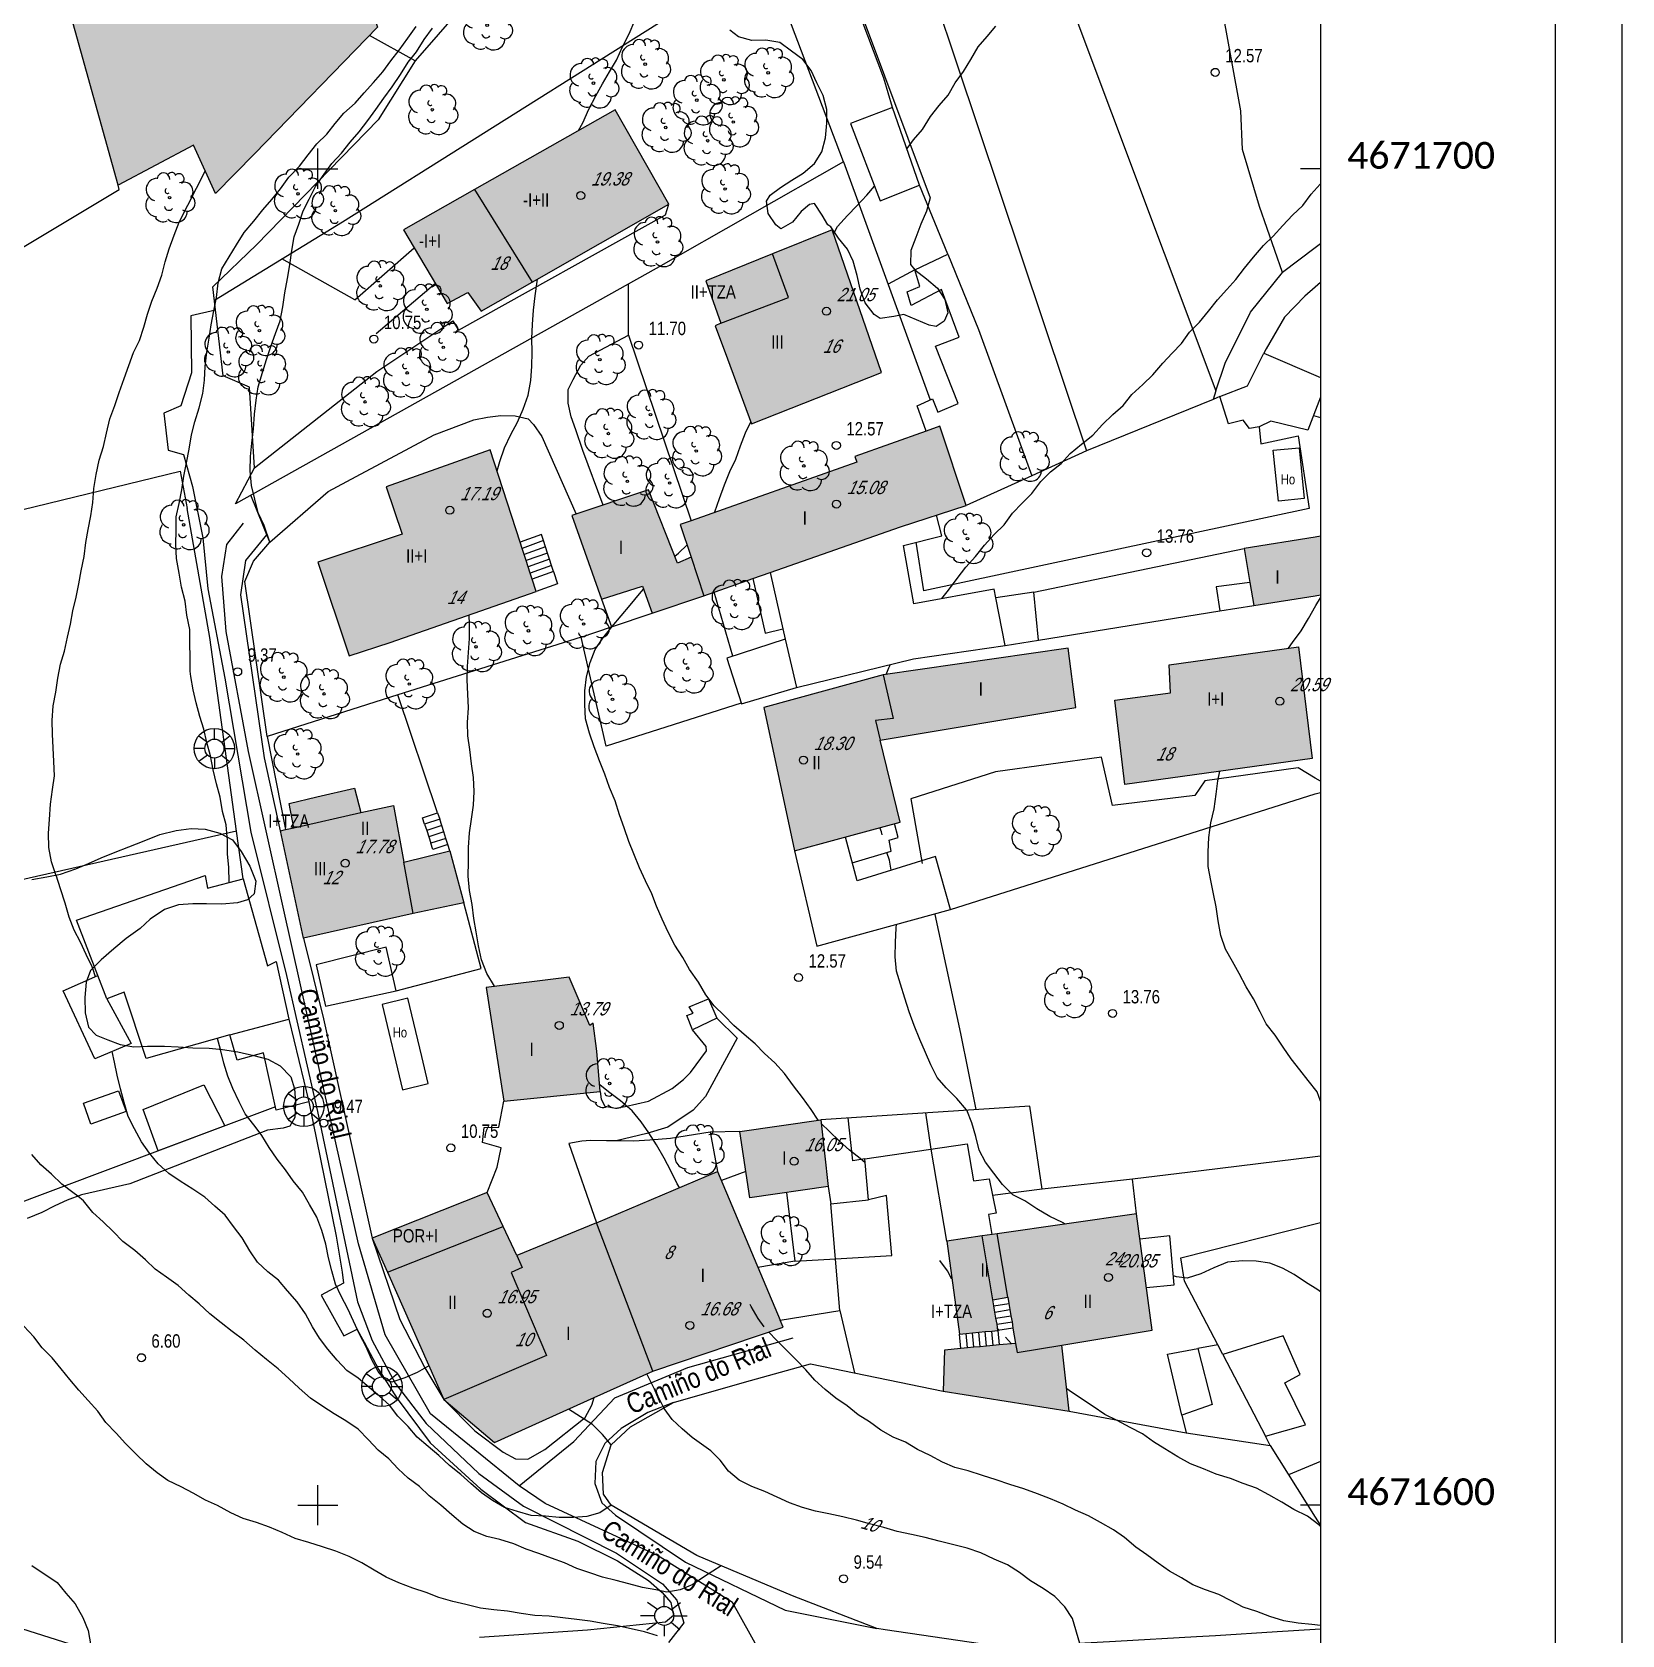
# Model space of a CAD drawing. Header units: millimetres. Extents: x 0 to 759000, y 0 to 594000.
# Drawn here: x 640087 to 759000, y 382283 to 502225 of the extents above; entities that cross this region are included whole.
import ezdxf
from ezdxf.enums import TextEntityAlignment as Align

# ---------------------------------------------------------------- set-up
doc = ezdxf.new("R2010")
doc.units = ezdxf.units.MM
doc.header["$LTSCALE"] = 0.05
doc.layers.get('0').update_dxf_attribs({"color": 250})
doc.styles.add('Legend', font='calibri.ttf')
doc.styles.get("Standard").update_dxf_attribs({"font": 'arial.ttf'})

# ---------------------------------------------------------------- blocks, each defined once
blk = doc.blocks.new('COTAP')
at = {"color": 0}
blk.add_circle((0, 0), 0.3, dxfattribs=at)
blk = doc.blocks.new('ARBOL')
at = {"color": 0}
blk.add_circle((0, 0), 0.0939, dxfattribs=at)
for centre, radius, start, end in [((-0.9, 0.61), 0.852, 92.28, 254.58), ((-0.45, 1.37), 0.48, 359.2878, 173.6078), ((0.16, 1.55), 0.336, 23.1565, 160.4665), ((0.7, 1.41), 0.384, 301.578, 139.328), ((-0.15, 0.51), 0.192, 119.14, 310.56), ((1.05, 0.46), 0.708, 319.8556, 114.7656), ((1.31, -0.4), 0.612, 235.5275, 62.0275), ((-0.89, -0.54), 0.888, 142.64, 266.54), ((-0.06, -0.61), 0.336, 189.64, 323.88), ((0.48, -1), 0.852, 224.67, 0.24), ((-0.48, -1.08), 0.72, 213.78, 295.32)]:
    blk.add_arc(centre, radius, start, end, dxfattribs=at)
blk = doc.blocks.new('FAROLAG')
at = {"color": 0}
for p, q in [((0, 0.71), (0, 1.51)), ((-0.71, 0), (-1.51, 0)), ((-1.17, 0.96), (-0.51, 0.49)), ((1.17, 0.95), (0.55, 0.45)), ((0.71, 0), (1.51, 0)), ((-1.17, -0.95), (-0.51, -0.48)), ((0, -0.71), (0, -1.51)), ((1.13, -1), (0.51, -0.49))]:
    blk.add_line(p, q, dxfattribs=at)
for radius in [1.51, 0.71]:
    blk.add_circle((0, 0), radius, dxfattribs=at)
blk = doc.blocks.new('FAROLA')
at = {"color": 0}
for p, q in [((0, 0.71), (0, 1.51)), ((-0.71, 0), (-1.79, 0)), ((-1.26, 1.02), (-0.51, 0.49)), ((1.21, 0.98), (0.55, 0.45)), ((0.71, 0), (1.71, 0)), ((-1.3, -1.04), (-0.51, -0.48)), ((0, -0.71), (0, -1.51)), ((1.17, -1.04), (0.51, -0.49))]:
    blk.add_line(p, q, dxfattribs=at)
blk.add_circle((0, 0), 0.71, dxfattribs=at)

msp = doc.modelspace()

# ---------------------------------------------------------------- hatches: boundary and pattern name
at = {"true_color": 0xafafaf}
for points in [[(611048, 577000), (611152, 576760), (618882, 558820), (619692, 556930), (620282, 557180), (621742, 552130), (612872, 549250), (626502, 507540), (626902, 506330), (640932, 510850), (646522, 490770), (652172, 493760), (653802, 490150), (656722, 493100), (665932, 502590), (661292, 517410), (655122, 541350), (650042, 558820), (649372, 561110), (647502, 567390), (660482, 570300), (658832, 576760), (658770, 577000)], [(673172, 490440), (667872, 487430), (671142, 481910), (672682, 482740), (673672, 481340), (677482, 483510), (687712, 489340), (683702, 496410)], [(695472, 485630), (690482, 483620), (691602, 480430), (691172, 480230), (692092, 477780), (693902, 472900), (703612, 476740), (699942, 487430)], [(706962, 472370), (701622, 470470), (701782, 470030), (689372, 465660), (688562, 465380), (689382, 462920), (688352, 462480), (686202, 467960), (680462, 466040), (682672, 459790), (685732, 460770), (686462, 458740), (690342, 460050), (694002, 461340), (695282, 461790), (705032, 465200), (709952, 466790), (707992, 472730)], [(676592, 464060), (674352, 470970), (666562, 468200), (667772, 464650), (661472, 462550), (663812, 455560), (666862, 456540), (677792, 460350), (677492, 461280), (677342, 461740), (677192, 462200), (677042, 462670), (676892, 463130), (676742, 463590)], [(736452, 464491), (736062, 464430), (730752, 463590), (731172, 461040), (731462, 459310), (736062, 460050), (736452, 460112)], [(717582, 456130), (703752, 454130), (694812, 451670), (697122, 440950), (700232, 441800), (705012, 443110), (703512, 449250), (718162, 451670)], [(725132, 454880), (734802, 456210), (735822, 447870), (721832, 445930), (721062, 452240), (725232, 452770)], [(659052, 442550), (658672, 442460), (660392, 434430), (668602, 436270), (672382, 437060), (671342, 440950), (667902, 440100), (667122, 444340), (664672, 443830), (664192, 445650), (661392, 444990), (659312, 444510), (659672, 442690)], [(674052, 430720), (675382, 422220), (682582, 422960), (682332, 425970), (682062, 428070), (681812, 427890), (680262, 431500)], [(699082, 420840), (699622, 415850), (693782, 414990), (693032, 419960)], [(686512, 402010), (682302, 413120), (691362, 416970), (696042, 405830), (696262, 405310)], [(682302, 413120), (676332, 410680), (675312, 412840), (674122, 415380), (665532, 411980), (666662, 409420), (670872, 399890), (674672, 396680), (682122, 400040), (686512, 402010)], [(713652, 404100), (712432, 403980), (711962, 403940), (711482, 403890), (711002, 403850), (710522, 403810), (710042, 403760), (709562, 403720), (708332, 403600), (708242, 400520), (717662, 399030), (717112, 403970), (723872, 405080), (722682, 413790), (712272, 412300), (711152, 412140), (708502, 411760), (709462, 404800), (709942, 404840), (710422, 404890), (710902, 404930), (711382, 404980), (711862, 405020), (712332, 405070), (712262, 405530), (712182, 405980), (712102, 406440), (712032, 406900), (711952, 407360), (713072, 407550), (713142, 407090), (713222, 406630), (713302, 406170), (713382, 405710), (713452, 405250)]]:
    msp.add_hatch(color=253, dxfattribs=at).paths.add_polyline_path(points, flags=0)

# ---------------------------------------------------------------- linework, layer by layer
for points in [[(0, 594000), (759000, 594000), (759000, 3), (0, 3)], [(18993, 589000), (754000, 589000), (754000, 67319), (18993, 67319)]]:
    msp.add_lwpolyline(points, close=True)
at = {"flags": 128}
for points in [[(658770, 577000), (658832, 576760), (660482, 570300), (647502, 567390), (649372, 561110), (650042, 558820), (655122, 541350), (661292, 517410), (665932, 502590), (656722, 493100), (653802, 490150), (652172, 493760), (646522, 490770), (640932, 510850), (626902, 506330), (626502, 507540)], [(736452, 486387), (736062, 486090), (733622, 484240), (731892, 489170), (730612, 493440), (730492, 496330), (729002, 504540), (726172, 513690), (714482, 542470), (736062, 553870), (736452, 554076)], [(705302, 537600), (728632, 475390), (729312, 477450), (731212, 481260), (733622, 484240)], [(688572, 524740), (697932, 533680), (718952, 470890)], [(704432, 496590), (703782, 498770), (692562, 528550)], [(688572, 524740), (679402, 512310), (668752, 500080)], [(700782, 492520), (688572, 524740)], [(653722, 482160), (663302, 488030), (694932, 507950)], [(702172, 503420), (707252, 489820)], [(668752, 500080), (665332, 501970)], [(707252, 489820), (706982, 488810), (706562, 487850), (706182, 486840), (705822, 485880), (705782, 484830), (706112, 484420), (706982, 483770), (707812, 483050), (708362, 482210), (708572, 481220), (708302, 480580), (707702, 480200), (707192, 480300), (706232, 480700), (705282, 481080), (704542, 480940), (703522, 480790), (703062, 481100), (702392, 481960), (702012, 482980), (701792, 484020), (701502, 485070), (701072, 485980), (700402, 486810), (699832, 487660), (699602, 487790), (699182, 488530), (698602, 489390), (698232, 489310), (697612, 488790), (696952, 487990), (696092, 487500), (695722, 487800), (695152, 488650), (695012, 489560), (695292, 490010), (696062, 490590), (696922, 491130), (697772, 491660), (698602, 492400), (699162, 493260), (699442, 494320), (699522, 495410), (699532, 496430), (699252, 497470), (698792, 498430), (698352, 499360), (697732, 500170), (696882, 500790), (696022, 501440), (694972, 501620), (693922, 501590), (692912, 501860), (692282, 502370)], [(668752, 500080), (665982, 495660), (656882, 486300), (653602, 483160)], [(706462, 490780), (704432, 496590), (701302, 495390), (703522, 489590), (706462, 490780)], [(673172, 490440), (667872, 487430), (671142, 481910), (672682, 482740), (673672, 481340), (677482, 483510), (687712, 489340), (683702, 496410), (673172, 490440)], [(700782, 492520), (686772, 484540), (655292, 466920), (656722, 469610)], [(700782, 492520), (707272, 474700)], [(624592, 477250), (646612, 490440), (646522, 490770)], [(708572, 485610), (706462, 490780)], [(673172, 490440), (677482, 483510)], [(656722, 469610), (665862, 476830), (671562, 480620), (671972, 479920), (687462, 488560), (687712, 489340)], [(695472, 485630), (690482, 483620), (691602, 480430), (691172, 480230), (692092, 477780), (693902, 472900), (703612, 476740), (699942, 487430), (695472, 485630)], [(664222, 482180), (668672, 486090)], [(664222, 482180), (658762, 485250)], [(691602, 480430), (696662, 482360), (695472, 485630)], [(706962, 472370), (706292, 474250), (707432, 474770), (707842, 473780), (709362, 474420), (707662, 478710), (709422, 479390), (708112, 482970), (705832, 481760), (705532, 482780), (706492, 483180), (706112, 484430), (708572, 485610), (710872, 479960), (714852, 469020), (709952, 466790)], [(670252, 483410), (665822, 479650)], [(684692, 479540), (684692, 483380)], [(706112, 484430), (704122, 483360)], [(736452, 483472), (736062, 483130), (735292, 482450), (733752, 480890), (732382, 478510), (732222, 478190)], [(656352, 475640), (654372, 476510), (653602, 483160)], [(653802, 481410), (651972, 480990), (652022, 476720), (651202, 474250), (649932, 473710), (650262, 470940), (651402, 470610), (652092, 468220), (652862, 464390), (653242, 460570), (654512, 453870), (656442, 442350), (659122, 431630), (661442, 421450), (664422, 407210), (665522, 404310), (667232, 401120), (669552, 398100), (673512, 394360), (676832, 391920), (683792, 388390), (687232, 386100), (688322, 384890), (688842, 383200), (687682, 381720)], [(682802, 466820), (681282, 470910), (680762, 472450), (680412, 473430), (680182, 474450), (680192, 475470), (680552, 476230), (681132, 477290), (681742, 477960), (684692, 479540)], [(684692, 479540), (689372, 465660)], [(736452, 474915), (735512, 472440), (732752, 473110), (731872, 472690), (731132, 472550), (730682, 473190), (729582, 472920), (728932, 474950), (731002, 475760), (732222, 478190), (736452, 476384)], [(656722, 469610), (656352, 475640)], [(728632, 475390), (728422, 474740)], [(728932, 474950), (728702, 474860), (728422, 474740), (718952, 470890), (714852, 469020)], [(657872, 464060), (662222, 467840), (664322, 468980), (670152, 472080), (673122, 473220), (674152, 473400), (675142, 473530), (676212, 473510), (677202, 473280), (677602, 472850), (678212, 471960), (680772, 466140)], [(706962, 472370), (701622, 470470), (701782, 470030), (689372, 465660), (688562, 465380), (689382, 462920), (688352, 462480), (686202, 467960), (680462, 466040), (682672, 459790), (685732, 460770), (686462, 458740), (690342, 460050), (694002, 461340), (695282, 461790), (705032, 465200), (709952, 466790), (707992, 472730), (706962, 472370)], [(731872, 472690), (731982, 471410), (734782, 472020), (735612, 466570), (706792, 460400), (706222, 464050)], [(735932, 473540), (736452, 473379)], [(676592, 464060), (674352, 470970), (666562, 468200), (667772, 464650), (661472, 462550), (663812, 455560), (666862, 456540), (677792, 460350), (677492, 461280), (677342, 461740), (677192, 462200), (677042, 462670), (676892, 463130), (676742, 463590), (676592, 464060)], [(733312, 467130), (732922, 470930), (734852, 471120), (735242, 467330), (733312, 467130)], [(622592, 462410), (651172, 469360), (651692, 466580)], [(655382, 442420), (653382, 456910), (651692, 466580)], [(657872, 464060), (656442, 467570)], [(694002, 461340), (694922, 457240), (696242, 457570), (696422, 456790), (692042, 455380), (693142, 451950), (697252, 453170), (706022, 455330), (712872, 456330), (715352, 456730), (715012, 460320), (712172, 459890), (712042, 460530), (706032, 459450), (705272, 463810), (708122, 464520), (707742, 466080)], [(658672, 442460), (657462, 447910), (655712, 460110), (656072, 462690), (657652, 464610)], [(678342, 464170), (678192, 464630), (676592, 464060)], [(736062, 464430), (730752, 463590), (731172, 461040), (731462, 459310), (736062, 460050), (736452, 460112)], [(736452, 464491), (736062, 464430)], [(657662, 449520), (656002, 461100), (656652, 462630), (657872, 464060)], [(678342, 464170), (676742, 463590)], [(678492, 463710), (676892, 463130)], [(678642, 463240), (677042, 462670)], [(678492, 463710), (678342, 464170)], [(678642, 463240), (678492, 463710)], [(678792, 462780), (678642, 463240)], [(715012, 460320), (730752, 463590)], [(678792, 462780), (677192, 462200)], [(678942, 462320), (677342, 461740)], [(679092, 461850), (677492, 461280)], [(679092, 461850), (679392, 460930), (677792, 460350)], [(678942, 462320), (678792, 462780)], [(679092, 461850), (678942, 462320)], [(689382, 462920), (690342, 460050)], [(695282, 461790), (696242, 457570)], [(731172, 461040), (728652, 460720), (728932, 458910), (731462, 459310)], [(682672, 459790), (683432, 457720), (686462, 458740)], [(692512, 455530), (691102, 460320)], [(712872, 456330), (712172, 459890)], [(715352, 456730), (728932, 458910)], [(681152, 456950), (683432, 457720)], [(681152, 456950), (667452, 452620)], [(693132, 452000), (683032, 448790), (681152, 456950)], [(717582, 456130), (703752, 454130), (694812, 451670), (697122, 440950), (700232, 441800), (705012, 443110), (703512, 449250), (718162, 451670), (717582, 456130)], [(696422, 456790), (697252, 453170)], [(725132, 454880), (734802, 456210), (735822, 447870), (721832, 445930), (721062, 452240), (725232, 452770), (725132, 454880)], [(703752, 454130), (704502, 450860), (703162, 450700), (703512, 449250)], [(667452, 452620), (657662, 449520)], [(670422, 443790), (667452, 452620)], [(657662, 449520), (659052, 442550)], [(736452, 446159), (736062, 446400), (734792, 447170), (727812, 446190), (727062, 445100), (720902, 444340), (720072, 447960), (712152, 446860), (705802, 444850), (706652, 440010)], [(659052, 442550), (659672, 442690), (659312, 444510), (661392, 444990), (664192, 445650), (664672, 443830), (667122, 444340), (667902, 440100), (671342, 440950), (672382, 437060), (668602, 436270), (660392, 434430)], [(708792, 436560), (736062, 445210), (736452, 445333)], [(659672, 442690), (664672, 443830)], [(669442, 442950), (669292, 443430), (670422, 443790), (670582, 443320)], [(640062, 438820), (641192, 439010), (642212, 439210), (643372, 439600), (644312, 440020), (645252, 440440), (646302, 440860), (647322, 441250), (648482, 441710), (649642, 442170), (650852, 442480), (651982, 442640), (653032, 442580), (654132, 442290), (655072, 441770), (655722, 440900), (656372, 439820), (656832, 438690), (656692, 437750), (656202, 437290), (655452, 437060), (654282, 436970), (653122, 437000), (652102, 436990), (651042, 436910), (649992, 436560), (648912, 435840), (648162, 435150), (647112, 434390), (646212, 433630), (645242, 432790), (644452, 431990), (644122, 431130), (644022, 429990), (644062, 428830), (644302, 427770), (644872, 427170), (645742, 426810), (646682, 426470), (647702, 426290), (648722, 426340), (650002, 426350), (651022, 426280), (652112, 426220), (653322, 426190), (654342, 426080), (655472, 425910), (656682, 425650), (657732, 425360), (658642, 424880), (659442, 424050), (659712, 423150), (659792, 422130), (659732, 421000), (659362, 420360), (658872, 420210), (657702, 420050), (647392, 416030), (643782, 415210), (642722, 414820), (641792, 414400), (640812, 413900), (639722, 413440)], [(670582, 443320), (669442, 442950)], [(669442, 442950), (669602, 442480)], [(670732, 442840), (669602, 442480)], [(670732, 442840), (670582, 443320)], [(670882, 442370), (670732, 442840)], [(701432, 440060), (704342, 440940), (704192, 441750), (704872, 441960), (704582, 442990)], [(655382, 442420), (629942, 436670)], [(655882, 438870), (655382, 442420)], [(660392, 434430), (658672, 442460), (659052, 442550)], [(669602, 442480), (669752, 442000)], [(670882, 442370), (669752, 442000)], [(669752, 442000), (669902, 441530)], [(671042, 441890), (669902, 441530)], [(671192, 441420), (670052, 441050), (669902, 441530)], [(671042, 441890), (670882, 442370)], [(671192, 441420), (671042, 441890)], [(671342, 440950), (671192, 441420)], [(697122, 440950), (698772, 433830), (708792, 436560), (707652, 440540), (701792, 438700), (700922, 441990)], [(645012, 431620), (643402, 435770), (653032, 439100), (653202, 438160), (655882, 438870), (657702, 432360), (658332, 432680), (659282, 428370), (660782, 422170), (658332, 421560), (657392, 425840), (655432, 425300), (654872, 427180), (648622, 425410), (646982, 430390), (645682, 429880), (647492, 426550), (644782, 425400), (642402, 430480), (645012, 431620)], [(668602, 436270), (667902, 440100)], [(667312, 430490), (673672, 432150), (672382, 437060)], [(710692, 421600), (709542, 427280), (707632, 436200)], [(660392, 434430), (661872, 428380), (665532, 411980)], [(661332, 432430), (662022, 429330), (667312, 430490), (666582, 433740), (661332, 432430)], [(645682, 429880), (645012, 431620)], [(674052, 430720), (675382, 422220), (682582, 422960), (682332, 425970), (682062, 428070), (681812, 427890), (680262, 431500), (674052, 430720)], [(668192, 429930), (666272, 429470), (667792, 423080), (669712, 423540), (669232, 425560), (668192, 429930)], [(690682, 429880), (691292, 428430), (689482, 427560), (689052, 428640), (689542, 428800), (689242, 429280), (690682, 429880)], [(654872, 427180), (659282, 428370)], [(691292, 428430), (692822, 426930), (690462, 422570), (689542, 421540), (687642, 420290), (686062, 419800), (683782, 419250)], [(682582, 422960), (682652, 422370), (682932, 421860), (683732, 421690), (684442, 421830), (686192, 422230), (687962, 423180), (688802, 423840), (689322, 424370), (690522, 426000), (690512, 426320), (689482, 427560)], [(654502, 420370), (649522, 418510), (648402, 421590), (652942, 423440), (654502, 420370)], [(647112, 421440), (644482, 420500), (643922, 422070), (646562, 423010), (647112, 421440)], [(674122, 415380), (674882, 417290), (675182, 418730), (673782, 419120), (673902, 420260), (675002, 420290), (675382, 422220)], [(658282, 421790), (625552, 409510), (612072, 404820), (604385, 402143)], [(660782, 422170), (662842, 412130), (663292, 409420), (663392, 408600), (661702, 407700), (663402, 404660), (664392, 405170), (664402, 405140), (664922, 404180), (666022, 402130), (667392, 399970), (669872, 396670), (673652, 393200), (677002, 390690), (680902, 389310), (683862, 387820), (686192, 386360), (687222, 385450), (687872, 384710), (688062, 383750), (687452, 383230), (681632, 382650), (673552, 382100)], [(722682, 413790), (722382, 416390), (715632, 415650), (714712, 421860), (699082, 420840)], [(707342, 418630), (706942, 421350)], [(690812, 419910), (687842, 419420), (686282, 419300), (685092, 419240), (684142, 419250), (683042, 419260), (681852, 419280), (681202, 419220), (680222, 419050), (682302, 413120)], [(693032, 419960), (690812, 419910), (691362, 416970)], [(699082, 420840), (699622, 415850), (693782, 414990), (693032, 419960), (699082, 420840)], [(702382, 417900), (701472, 417770), (701122, 420970)], [(696042, 405830), (700502, 406560), (699822, 414550), (702642, 414840), (702382, 417900), (710022, 419030), (710492, 416260), (711662, 416420), (712192, 413850), (711612, 413740), (711882, 412240)], [(708502, 411760), (707342, 418630)], [(736452, 418118), (736062, 418070), (727532, 417010), (722382, 416390)], [(682302, 413120), (691362, 416970), (696042, 405830)], [(693482, 416950), (691642, 416300)], [(682302, 413120), (676332, 410680), (675312, 412840), (674122, 415380), (665532, 411980)], [(696502, 415390), (697132, 410250), (694382, 409780)], [(699622, 415850), (699822, 414550)], [(700172, 410420), (704402, 410670), (703992, 415160), (702642, 414840)], [(715632, 415650), (711922, 415160)], [(666662, 409420), (675312, 412840)], [(686512, 402010), (682302, 413120)], [(713652, 404100), (712432, 403980), (711962, 403940), (711482, 403890), (711002, 403850), (710522, 403810), (710042, 403760), (709562, 403720), (708332, 403600), (708242, 400520), (717662, 399030), (717112, 403970), (723872, 405080), (722682, 413790), (712272, 412300), (711152, 412140), (708502, 411760), (709462, 404800), (709942, 404840), (710422, 404890), (710902, 404930), (711382, 404980), (711862, 405020), (712332, 405070), (712262, 405530), (712182, 405980), (712102, 406440), (712032, 406900), (711952, 407360), (713072, 407550), (713142, 407090), (713222, 406630), (713302, 406170), (713382, 405710), (713452, 405250), (713652, 404100)], [(726012, 410500), (736062, 413050), (736452, 413148)], [(665532, 411980), (667592, 405880), (669452, 402270), (670872, 399890), (673212, 397550), (675322, 395960), (676252, 395450), (677162, 395430), (678432, 396160), (681452, 398550), (681942, 399470), (682122, 400040)], [(665532, 411980), (666662, 409420), (670872, 399890), (674672, 396680), (682122, 400040), (686512, 402010)], [(711952, 407360), (711152, 412140)], [(713072, 407550), (712272, 412300)], [(723432, 408270), (725512, 408480), (725192, 412150), (722942, 411900)], [(676332, 410680), (676752, 409780), (675932, 409400), (678552, 403190), (670872, 399890)], [(697132, 410250), (700172, 410420)], [(729142, 403280), (728772, 403990), (726292, 408760), (726012, 410500)], [(712032, 406900), (713142, 407090)], [(712102, 406440), (713222, 406630)], [(686512, 402010), (696262, 405310), (696042, 405830)], [(700502, 406560), (701612, 401900)], [(712182, 405980), (713302, 406170)], [(712262, 405530), (713382, 405710)], [(709562, 403720), (709462, 404800)], [(710042, 403760), (709942, 404840)], [(710522, 403810), (710422, 404890)], [(711002, 403850), (710902, 404930)], [(711482, 403890), (711382, 404980)], [(711962, 403940), (711862, 405020)], [(713452, 405250), (712332, 405070), (712432, 403980)], [(729142, 403280), (732332, 397150), (735342, 398010), (733792, 401150), (734922, 401760), (733672, 404660), (729142, 403280)], [(713652, 404100), (713762, 403430), (717112, 403970)], [(726092, 398730), (725002, 403290), (727272, 403710), (728352, 399530), (726092, 398730)], [(728772, 403990), (727272, 403710)], [(736452, 382703), (736062, 382680), (733212, 382510), (728592, 382220), (727172, 382140), (721122, 381780), (712882, 381350), (703892, 382660), (703272, 382760), (696962, 385220), (689802, 388220), (683402, 391990), (682822, 392820), (682742, 394440), (683402, 396500), (684842, 397850), (688062, 399680), (691272, 400590), (693812, 401310), (698312, 402580), (708242, 400520)], [(688062, 399680), (686132, 398920), (684142, 397720), (682922, 396620), (682252, 395270), (682172, 393610), (682712, 392160), (683732, 391240), (688972, 387720), (696402, 384130), (703272, 382760)], [(717662, 399030), (726412, 397400)], [(726092, 398730), (726412, 397400)], [(726412, 397400), (732692, 396470), (736062, 391100), (736452, 390478)], [(732692, 396470), (732332, 397150)], [(736452, 395271), (734072, 394270)], [(640072, 387470), (641962, 386210), (642612, 385420), (643302, 384600), (643872, 383590), (644292, 382610), (644492, 381480)]]:
    msp.add_lwpolyline(points, dxfattribs=at)
for points in [[(736452, 577000), (736452, 77000)], [(661452, 490500), (661452, 493500)], [(659952, 492000), (662952, 492000)], [(736452, 492000), (734952, 492000)], [(661452, 390500), (661452, 393500)], [(659952, 392000), (662952, 392000)], [(736452, 392000), (734952, 392000)]]:
    msp.add_lwpolyline(points)
for points, elevation in [([(680962, 494860), (681272, 495440), (681722, 496460), (682242, 497440), (682762, 498360), (683282, 499240), (683802, 500130), (684242, 501120), (684742, 502090), (685162, 503100), (685572, 504110), (686012, 505080), (686462, 506010), (686972, 506990), (687402, 507910), (687852, 508870), (688272, 509790), (688682, 510790), (689192, 511730), (689572, 512680), (690052, 513590), (690422, 514270)], 11000), ([(654682, 441980), (654592, 442890), (654332, 443910), (654162, 444980), (653892, 445960), (653622, 447010), (653432, 448070), (653152, 449070), (652922, 450050), (652642, 451020), (652362, 452040), (652142, 453010), (651972, 454010), (651922, 454410), (651902, 455420), (651892, 456500), (651882, 457530), (651662, 458590), (651532, 459630), (651262, 460690), (651092, 461740), (650882, 462820), (650842, 463910), (650852, 464930), (650872, 465950), (651082, 466950), (651292, 467980), (651442, 468990), (651632, 470000), (651842, 471020), (652022, 472090), (652272, 473060), (652582, 474100), (652862, 475180), (652972, 476180), (653032, 477190), (653162, 478270), (653322, 479310), (653492, 480310), (653682, 481360), (653892, 482370), (654012, 483450), (654282, 484500), (654832, 485400), (655372, 486300), (655952, 487230), (656672, 488070), (657352, 488910), (658012, 489700), (658662, 490500), (659292, 491360), (660082, 492180), (660742, 493040), (661392, 493870), (662122, 494580), (662752, 495390), (663412, 496150), (664252, 496910), (664922, 497670), (665632, 498450), (666332, 499240), (666932, 500070), (667542, 500880), (668182, 501760), (668812, 502630)], 9000), ([(705752, 493820), (706002, 494160), (706682, 494930), (707292, 495910), (707922, 496720), (708602, 497490), (709132, 498420), (709752, 499280), (710312, 500170), (710862, 501110), (711512, 501880), (712162, 502670)], 12000), ([(657872, 464060), (657452, 465300), (657002, 466250), (656742, 467260), (656502, 468300), (656392, 469380), (656412, 470470), (656512, 471460), (656652, 472540), (656722, 473620), (656842, 474680), (656992, 475680), (657312, 476750), (657622, 477730), (657952, 478700), (658302, 479660), (658632, 480620), (658852, 481670), (658992, 482720), (659182, 483790), (659362, 484800), (659522, 485880), (659692, 486890), (660032, 487860), (660352, 488840), (660822, 489730), (661282, 490660), (661932, 491580), (662512, 492400), (663222, 493170), (663882, 493980), (664552, 494760), (665192, 495610), (665802, 496420), (666392, 497270), (667012, 498120), (667642, 499050), (668222, 499960), (668842, 500750), (669412, 501660), (670032, 502520)], 10000), ([(705512, 493490), (705752, 493820)], 12000), ([(641882, 439140), (641872, 439170), (641542, 440130), (641352, 441200), (641312, 442270), (641402, 443310), (641472, 444440), (641602, 445550), (641772, 446560), (641702, 447650), (641652, 448660), (641612, 449690), (641582, 450710), (641652, 451810), (641852, 452840), (642012, 453880), (642212, 454920), (642512, 455900), (642732, 456940), (642972, 457920), (643132, 458910), (643382, 459950), (643582, 460930), (643762, 461920), (643982, 462990), (644102, 464020), (644292, 465010), (644472, 466030), (644622, 467030), (644702, 468070), (644882, 469120), (645102, 470190), (645422, 471220), (645652, 472220), (645902, 473280), (646272, 474280), (646602, 475250), (646972, 476300), (647312, 477270), (647682, 478240), (648122, 479140), (648442, 480130), (648732, 481110), (649042, 482100), (649432, 483070), (649802, 484040), (650042, 485030), (650332, 486000), (650712, 487020), (651082, 488010), (653042, 491820)], 8000), ([(700102, 487260), (700322, 487670), (701082, 488490), (701782, 489210), (702512, 490030), (703102, 490690)], 12000), ([(708132, 459830), (708622, 460470), (709282, 461340), (709932, 462190), (710642, 462970), (711322, 463830), (712042, 464620), (712782, 465340), (713422, 466220), (714132, 466980), (714852, 467700), (715532, 468600), (716272, 469320), (717052, 469950), (717742, 470700), (718582, 471380), (719422, 472060), (720142, 472860), (720932, 473600), (721702, 474280), (722352, 475100), (723162, 475840), (723912, 476580), (724662, 477440), (725352, 478200), (726062, 478910), (726662, 479760), (727402, 480510), (728072, 481340), (728752, 482180), (729452, 482950), (730112, 483720), (730772, 484560), (731432, 485380), (732182, 486260), (732912, 486960), (733632, 487760), (734352, 488520), (735132, 489240), (735762, 490090), (736432, 490840), (736452, 490861)], 13000), ([(700042, 487150), (700102, 487260)], 12000), ([(674862, 469390), (675072, 470080), (675432, 471120), (675902, 472110), (676392, 473040), (676812, 474010), (677192, 475060), (677392, 476140), (677472, 477220), (677502, 478280), (677462, 479290), (677512, 480340), (677602, 481420), (677722, 482490), (677862, 483550), (677892, 483740)], 11000), ([(691142, 466280), (691162, 466330), (691502, 467320), (691882, 468350), (692282, 469350), (692712, 470260), (693072, 471270), (693452, 472230), (693852, 473050)], 12000), ([(688152, 463000), (688432, 463230), (689072, 463850)], 12000), ([(698892, 420810), (698362, 421600), (697722, 422500), (697042, 423360), (696372, 424300), (695652, 425090), (694862, 425790), (694162, 426510), (693352, 427210), (692582, 427890), (691852, 428630), (691102, 429360), (690472, 430180), (689932, 431140), (689262, 432070), (688772, 432970), (688162, 433910), (687652, 434880), (687212, 435850), (686782, 436810), (686432, 437750), (685962, 438710), (685522, 439690), (685092, 440720), (684732, 441660), (684362, 442690), (684012, 443660), (683692, 444690), (683272, 445690), (682922, 446690), (682522, 447680), (682122, 448740), (681782, 449770), (681492, 450830), (681442, 451900), (681432, 452930), (681562, 453980), (681822, 455060), (682192, 456020), (682772, 456870), (683472, 457740), (684142, 458540), (684812, 459340), (685522, 460190), (685822, 460530)], 12000), ([(734062, 456110), (734372, 456550), (735012, 457410), (735552, 458340), (736102, 459320), (736452, 459898)], 14000), ([(674712, 430800), (674682, 430840), (674112, 431770), (673702, 432790), (673472, 433840), (673312, 434890), (673122, 435890), (672992, 436930), (672812, 437990), (672712, 439070), (672722, 440130), (672732, 441210), (672812, 442310), (672952, 443320), (673092, 444370), (673142, 445400), (673112, 446440), (672942, 447460), (672822, 448540), (672682, 449550), (672662, 450560), (672722, 451660), (672682, 452690), (672622, 453740), (672642, 454750), (672732, 455790), (672792, 456840), (672792, 457910), (672782, 458600)], 11000), ([(703962, 454160), (704162, 454640), (704282, 454900)], 13000), ([(736452, 422216), (736202, 422930), (735542, 423760), (734912, 424560), (734262, 425400), (733672, 426260), (733052, 427160), (732402, 428000), (731952, 428910), (731432, 429880), (730902, 430770), (730362, 431770), (729862, 432680), (729352, 433610), (728992, 434610), (728792, 435710), (728642, 436760), (728452, 437740), (728242, 438730), (728062, 439790), (728042, 440880), (728112, 441960), (728252, 443040), (728492, 444110), (728652, 445190), (728772, 446200), (728922, 446910)], 14000), ([(703672, 442150), (703622, 442370), (703502, 442700)], 13000), ([(654832, 438590), (654832, 438640), (654802, 439700), (654702, 440720), (654702, 441830), (654682, 441980)], 9000), ([(704352, 439500), (704212, 440270), (704022, 440840)], 13000), ([(644622, 432160), (644582, 432280), (644132, 433190), (643712, 434120), (643242, 435020), (642872, 436000), (642572, 437050), (642212, 438110), (641882, 439140)], 8000), ([(717382, 413030), (717152, 413140), (716212, 413600), (715232, 414180), (714332, 414770), (713442, 415220), (712672, 415980), (712022, 416830), (711392, 417660), (710922, 418550), (710672, 419570), (710382, 420610), (709992, 421550), (709982, 421580), (709252, 422430), (708452, 423220), (707792, 423990), (707312, 424940), (706902, 425870), (706482, 426840), (706062, 427880), (705682, 428910), (705362, 429920), (705032, 430980), (704732, 431950), (704632, 433020), (704662, 434110), (704722, 435180), (704742, 435460)], 13000), ([(644832, 431540), (644622, 432160)], 8000), ([(650032, 417060), (649512, 417530), (648872, 418330), (648262, 419170), (647752, 420150), (647282, 421070), (646982, 422130), (646692, 423140), (646452, 424160), (646252, 425150), (646082, 425950)], 8000), ([(654172, 426100), (653962, 426920)], 9000), ([(657152, 419830), (656672, 420450), (656032, 421270), (655572, 422170), (655102, 423170), (654722, 424090), (654422, 425070), (654172, 426100)], 9000), ([(688522, 415760), (688342, 416030), (687852, 417010), (687362, 417960), (686802, 418950), (686222, 419850), (685652, 420680), (684962, 421510), (684092, 422240), (683192, 422930), (682542, 423440)], 11000), ([(669752, 402430), (668882, 401930), (667962, 401510), (666992, 401190), (666452, 401420), (665982, 402000), (665472, 402930), (665072, 403850), (664582, 404780), (664132, 405760), (663692, 406680), (663202, 407640), (662772, 408540), (662502, 409520), (662252, 410510), (662052, 411530), (661752, 412550), (661382, 413550), (660832, 414490), (660312, 415420), (659622, 416260), (659032, 417090), (658412, 417890), (657812, 418750), (657282, 419660), (657152, 419830)], 9000), ([(702402, 417620), (702022, 417930), (701222, 418560), (700462, 419260), (699722, 419950), (699112, 420550)], 12000), ([(643502, 415110), (643132, 415400), (642312, 416020), (641552, 416770), (640742, 417470), (640062, 418230)], 7000), ([(683402, 391990), (682552, 391430), (681582, 391150), (680572, 391060), (679502, 391080), (678492, 391170), (677422, 391230), (676392, 391520), (675412, 391820), (674512, 392340), (673692, 392910), (672902, 393610), (672162, 394290), (671302, 394970), (670512, 395700), (669722, 396380), (668902, 397090), (668222, 397880), (667452, 398660), (666832, 399480), (666072, 400150), (665292, 400810), (664472, 401490), (663632, 402080), (662902, 402840), (662202, 403670), (661592, 404490), (661072, 405350), (660532, 406320), (659912, 407210), (659192, 408020), (658512, 408820), (657722, 409460), (656952, 410180), (656372, 411020), (655812, 411990), (655162, 412840), (654532, 413690), (653752, 414360), (653012, 415030), (652112, 415640), (651172, 416250), (650312, 416810), (650032, 417060)], 8000), ([(691622, 387460), (690372, 386650), (689502, 386060), (688552, 385670), (687562, 385490), (686732, 385670), (685742, 385840), (684732, 386100), (683762, 386350), (682752, 386600), (681792, 386940), (680842, 387260), (679902, 387680), (678942, 388040), (677982, 388380), (677032, 388710), (676122, 389110), (675082, 389420), (674112, 389660), (673162, 390020), (672312, 390580), (671472, 391280), (670672, 391990), (669792, 392680), (669072, 393380), (668212, 394020), (667462, 394720), (666762, 395450), (665972, 396120), (665242, 396890), (664482, 397680), (663552, 398300), (662682, 398840), (661822, 399370), (660912, 399990), (660062, 400740), (659292, 401470), (658482, 402200), (657612, 402900), (656772, 403580), (655922, 404340), (655042, 404990), (654242, 405640), (653392, 406310), (652592, 407050), (651822, 407710), (651012, 408440), (650132, 409060), (649302, 409660), (648562, 410340), (647782, 411050), (646872, 411720), (646162, 412460), (645412, 413190), (644622, 413900), (643922, 414770), (643502, 415110)], 7000), ([(708892, 408900), (708552, 409520), (707992, 410300)], 12000), ([(736452, 407950), (736262, 408110), (735332, 408680), (734492, 409250), (733602, 409730), (732672, 410110), (731632, 410250), (730622, 410270), (729502, 410170), (728482, 409760), (727502, 409310), (726482, 408980), (725692, 409070), (725452, 409160)], 13000), ([(694852, 405350), (694392, 405970), (693872, 406870), (693802, 407020)], 11000), ([(686872, 382220), (685902, 382510), (684892, 382750), (683882, 382970), (682812, 383140), (681822, 383310), (680822, 383450), (679782, 383560), (678752, 383690), (677702, 383740), (676662, 383890), (675642, 384060), (674632, 384160), (673622, 384280), (672542, 384550), (671552, 384780), (670502, 385090), (669572, 385460), (668572, 385790), (667512, 386190), (666572, 386610), (665682, 387130), (664752, 387670), (663802, 388150), (662802, 388540), (661812, 388870), (660782, 389190), (659772, 389510), (658792, 389940), (657842, 390360), (656882, 390690), (655872, 390990), (654942, 391430), (653962, 391960), (653052, 392380), (652142, 392880), (651232, 393370), (650252, 393830), (649442, 394420), (648632, 395090), (647882, 395820), (647082, 396610), (646382, 397380), (645612, 398180), (645002, 399020), (644292, 399820), (643592, 400610), (642902, 401390), (642252, 402200), (641582, 403010), (640842, 403770), (640212, 404600), (639482, 405380)], 6000), ([(736452, 382983), (735812, 383060), (734792, 383170), (733712, 383350), (732672, 383660), (731702, 384040), (730672, 384370), (729772, 384830), (728842, 385310), (727852, 385660), (726912, 386030), (726052, 386550), (725152, 387060), (724302, 387650), (723462, 388280), (722642, 388860), (721792, 389580), (720962, 390140), (720012, 390690), (719112, 391200), (718132, 391620), (717212, 392070), (716252, 392460), (715292, 392830), (714272, 393220), (713222, 393540), (712202, 393900), (711182, 394220), (710092, 394560), (709112, 394820), (708182, 395220), (707272, 395720), (706312, 396170), (705412, 396700), (704492, 397090), (703572, 397600), (702722, 398240), (701862, 398760), (701042, 399420), (700202, 399990), (699412, 400640), (698622, 401350), (697952, 402110), (697232, 402860), (696472, 403640), (695762, 404350), (695192, 404950)], 11000), ([(712412, 405080), (712312, 405190)], 12000), ([(713342, 404070), (712902, 404560)], 12000), ([(718452, 381640), (717902, 383510), (717342, 384390), (716592, 385160), (715712, 385770), (714772, 386320), (713932, 386950), (713052, 387520), (712052, 387960), (711042, 388420), (710032, 388780), (708942, 389050), (707922, 389290), (706892, 389570), (705872, 389800), (704802, 390030), (703782, 390320), (702732, 390590), (701752, 390870), (700732, 391110), (699692, 391350), (698692, 391550), (697702, 391810), (696742, 392170), (695812, 392580), (694882, 393020), (693922, 393400), (692982, 393870), (692182, 394550), (691562, 395350), (690862, 396070), (689462, 397050), (688702, 397710), (687962, 398410), (687372, 399220), (686072, 401810)], 10000), ([(736452, 390401), (736332, 390530), (735472, 391160), (734472, 391680), (733572, 392210), (732602, 392760), (731662, 393260), (730672, 393620), (729732, 393990), (728662, 394320), (727692, 394710), (726742, 395090), (725772, 395620), (724822, 396200), (723972, 396740), (723152, 397320), (722222, 397800), (721242, 398320), (720332, 398780), (719452, 399380), (718502, 400010), (717662, 400570), (717472, 400710)], 12000), ([(683402, 396500), (682752, 397270), (682012, 398040), (680202, 399170)], 9000), ([(644472, 381260), (643962, 381280), (631202, 385320), (628072, 385560), (626822, 385700), (625692, 385760), (624672, 385830), (623582, 385860), (622412, 385890), (621322, 385950), (620302, 386100), (619022, 386270), (617732, 386420), (616672, 386440)], 5000)]:
    msp.add_lwpolyline(points, dxfattribs=dict(elevation=elevation))
at = {"ltscale": 0.25, "flags": 128}
for points in [[(676522, 393450), (669882, 398840), (666507, 404748), (664494, 411548), (661940, 422997), (658916, 436525), (656275, 448390), (654595, 457361), (654282, 461480), (654642, 463870), (655892, 465480)], [(676522, 393450), (680606, 396770), (683682, 400030), (689122, 402300), (697002, 404510)], [(695232, 379740), (692482, 384700), (686872, 388230), (678472, 392120), (676522, 393450)]]:
    msp.add_lwpolyline(points, dxfattribs=at)

# ---------------------------------------------------------------- block references
at = {"xscale": 1000, "yscale": 1000, "zscale": 1000}
for name, p in [('ARBOL', (674122, 502740)), ('ARBOL', (685942, 499820)), ('ARBOL', (682072, 498400)), ('ARBOL', (691832, 498650)), ('ARBOL', (695142, 499170)), ('ARBOL', (689802, 497130)), ('COTAP', (728582, 499210, 12570)), ('ARBOL', (670022, 496410)), ('ARBOL', (687482, 495080)), ('ARBOL', (692532, 495490)), ('ARBOL', (690622, 494090)), ('ARBOL', (659982, 490120)), ('ARBOL', (691922, 490480)), ('ARBOL', (650372, 489830)), ('ARBOL', (662772, 488860)), ('COTAP', (681122, 489990, 19380)), ('ARBOL', (686862, 486520)), ('ARBOL', (666132, 483230)), ('ARBOL', (669612, 481480)), ('ARBOL', (657092, 479880)), ('COTAP', (699502, 481330, 21050)), ('ARBOL', (654762, 478280)), ('ARBOL', (670842, 478630)), ('ARBOL', (657302, 476940)), ('COTAP', (665652, 479250, 10750)), ('ARBOL', (668142, 476720)), ('ARBOL', (682552, 477710)), ('COTAP', (685452, 478800, 11700)), ('ARBOL', (664992, 474550)), ('ARBOL', (686342, 473590)), ('ARBOL', (683192, 472180)), ('ARBOL', (689762, 470870)), ('ARBOL', (697812, 469760)), ('COTAP', (700242, 471290, 12570)), ('ARBOL', (714272, 470460)), ('ARBOL', (684612, 468610)), ('ARBOL', (687772, 468480)), ('ARBOL', (651422, 465350)), ('COTAP', (671332, 466440, 17190)), ('COTAP', (700252, 466900, 15080)), ('ARBOL', (710052, 464320)), ('COTAP', (723452, 463260, 13760)), ('ARBOL', (692692, 459370)), ('ARBOL', (681342, 457930)), ('ARBOL', (677212, 457420)), ('ARBOL', (673292, 456220)), ('ARBOL', (658912, 453950)), ('ARBOL', (689122, 454620)), ('COTAP', (655462, 454360, 9370)), ('ARBOL', (661922, 452700)), ('ARBOL', (668302, 453440)), ('ARBOL', (683502, 452290)), ('COTAP', (733412, 452150, 20590)), ('FAROLAG', (653722, 448610)), ('ARBOL', (659952, 448200)), ('COTAP', (697782, 447750, 18300)), ('ARBOL', (715152, 442440)), ('COTAP', (663512, 440030, 17780)), ('ARBOL', (666042, 433430)), ('ARBOL', (717582, 430330)), ('COTAP', (697412, 431470, 12570)), ('COTAP', (720902, 428790, 13760)), ('COTAP', (679522, 427890, 13790)), ('ARBOL', (683282, 423550)), ('FAROLAG', (660412, 421830)), ('COTAP', (661902, 420580, 9470)), ('ARBOL', (689942, 418590)), ('COTAP', (671412, 418730, 10750)), ('COTAP', (697082, 417730, 16050)), ('ARBOL', (696362, 411770)), ('COTAP', (720592, 409030, 20850)), ('COTAP', (674132, 406350, 16950)), ('COTAP', (689292, 405440, 16680)), ('COTAP', (648262, 403030, 6600)), ('FAROLAG', (666252, 400880)), ('COTAP', (700782, 386490, 9540)), ('FAROLA', (687372, 383710))]:
    msp.add_blockref(name, p, dxfattribs=at)

# ---------------------------------------------------------------- texts
at = {"width": 0.8}
for s, p in [('12.57', (729332, 499960, 12570)), ('-I+II', (676812, 489160)), ('10.75', (666402, 480000, 10750)), ('11.70', (686202, 479550, 11700)), ('III', (695372, 478530)), ('12.57', (700992, 472040, 12570)), ('I', (697732, 465370)), ('13.76', (724202, 464010, 13760)), ('II+I', (668062, 462530)), ('I', (733082, 460950)), ('9.37', (656212, 455110, 9370)), ('I+I', (727982, 451810)), ('II', (698452, 447050)), ('III', (661172, 439120)), ('12.57', (698162, 432220, 12570)), ('13.76', (721652, 429540, 13760)), ('I', (677302, 425600)), ('9.47', (662652, 421330, 9470)), ('10.75', (672162, 419480, 10750)), ('I', (696202, 417470)), ('I', (690102, 408690)), ('II', (718742, 406750)), ('6.60', (649012, 403780, 6600)), ('I', (680042, 404350)), ('9.54', (701532, 387240, 9540))]:
    msp.add_text(s, height=1000, dxfattribs=at).set_placement(p)
at = {"style": 'Legend'}
for s, p in [('4671700', (738452, 492000)), ('4671600', (738452, 392000))]:
    msp.add_text(s, height=2000, dxfattribs=at).set_placement(p)
at = {"oblique": 25, "width": 0.8}
for s, p in [('19.38', (681872, 490740, 19380)), ('18', (674352, 484430)), ('21.05', (700252, 482080, 21050)), ('16', (699212, 478220)), ('17.19', (672082, 467190, 17190)), ('15.08', (701002, 467650, 15080)), ('14', (671102, 459420)), ('20.59', (734162, 452900, 20590)), ('18.30', (698532, 448500, 18300)), ('18', (724122, 447710)), ('17.78', (664262, 440780, 17780)), ('12', (661802, 438460)), ('13.79', (680272, 428640, 13790)), ('16.05', (697832, 418480, 16050)), ('8', (687331, 410413)), ('24', (720312, 409930)), ('20.85', (721342, 409780, 20850)), ('16.95', (674882, 407100, 16950)), ('16.68', (690042, 406190, 16680)), ('6', (715672, 405900)), ('10', (676192, 403890))]:
    msp.add_text(s, height=1000, dxfattribs=at).set_placement(p)
at = {"width": 0.8}
for s, height, rotation, p in [('-I+I', 1000, 359.99, (669032, 486100)), ('II+TZA', 1000, 359.99, (689342, 482280)), ('Ho', 750, 359.99, (733487, 468380)), ('I', 1000, 359.99, (683982, 463160)), ('I', 1000, 359.99, (710892, 452570)), ('I+TZA', 1000, 359.99, (657752, 442680)), ('II', 1000, 359.99, (664692, 442140)), ('Camiño do Rial', 1500, 283.19145, (659873, 430437)), ('Ho', 750, 359.99, (667064, 426993)), ('POR+I', 1000, 359.99, (667072, 411650)), ('II', 1000, 359.99, (711022, 409080)), ('II', 1000, 359.99, (671222, 406680)), ('I+TZA', 1000, 359.99, (707322, 406000)), ('Camiño do Rial', 1500, 22.65082, (684926, 398765)), ('Camiño do Rial', 1500, 327.78892, (682524, 389719))]:
    msp.add_text(s, height=height, rotation=rotation, dxfattribs=at).set_placement(p)
at = {"oblique": 25, "width": 0.8}
msp.add_text('10', height=1000, rotation=344.05, dxfattribs=at).set_placement((702712, 390600, 10000), align=Align.MIDDLE_CENTER)

doc.saveas('drawing.dxf')
